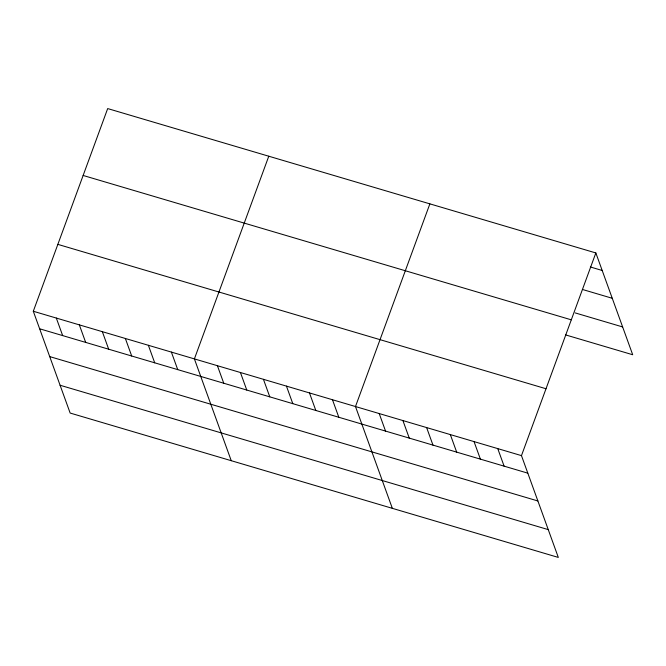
<?xml version="1.0" encoding="UTF-8"?>
<svg xmlns="http://www.w3.org/2000/svg" width="666" height="666" viewBox="0 0 666 666"><rect width="100%" height="100%" fill="white"/><g stroke="black" fill="none" stroke-linecap="round" stroke-linejoin="round"><path stroke-width="1" d="M595.845 252.947L521.47 455.627L558.316 557.425L70.155 413.053L33.3 311.255L107.684 108.575L595.845 252.947L632.7 354.745L565.517 334.881M268.781 156.219L194.397 358.899L231.244 460.697M429.87 203.863L355.486 406.543L392.341 508.341M590.342 266.974L602.197 270.479M582.625 289.519L612.262 298.285M575.208 312.912L622.635 326.939M83.133 175.458L571.303 319.83M57.85 244.372L546.012 388.744M33.3 311.255L521.47 455.627M39.644 328.788L527.813 473.16M49.709 356.593L537.878 500.965M60.082 385.248L548.251 529.62M497.752 448.618L504.104 466.15M474.042 441.608L480.394 459.132M450.333 434.59L456.676 452.122M426.623 427.58L432.967 445.113M402.913 420.562L409.257 438.095M379.204 413.553L385.547 431.085M332.476 399.733L338.819 417.266M309.465 392.932L315.809 410.456M286.447 386.122L292.799 403.654M263.436 379.32L269.78 396.844M240.426 372.51L246.77 390.043M217.407 365.701L223.751 383.233M171.378 352.089L177.73 369.622M148.368 345.288L154.712 362.82M125.358 338.478L131.701 356.01M102.339 331.676L108.683 349.2M79.329 324.866L85.673 342.399M56.31 318.057L62.662 335.589"/></g></svg>
